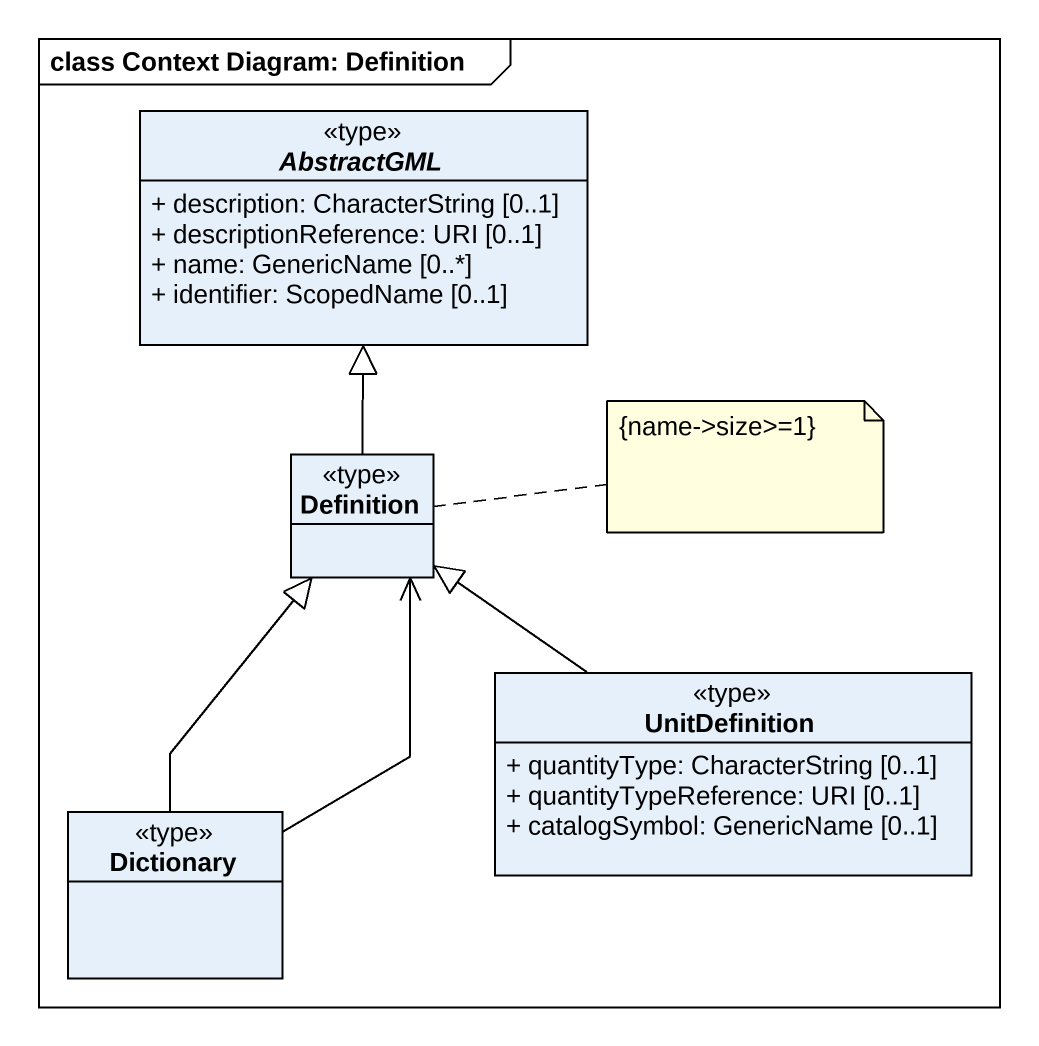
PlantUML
@startuml
mainframe class Context Diagram: Definition
hide circle
hide empty members
skinparam classAttributeIconSize 0
abstract class AbstractGML <<type>> {
  + description: CharacterString [0..1]
  + descriptionReference: URI [0..1]
  + name: GenericName [0..*]
  + identifier: ScopedName [0..1]
}
class Definition <<type>>
class UnitDefinition <<type>> {
  + quantityType: CharacterString [0..1]
  + quantityTypeReference: URI [0..1]
  + catalogSymbol: GenericName [0..1]
}
class Dictionary <<type>>
Definition -up-|> AbstractGML
UnitDefinition -up-|> Definition
Dictionary -up-|> Definition
Dictionary -up-> Definition
note right of Definition : {name->size>=1}
@enduml
